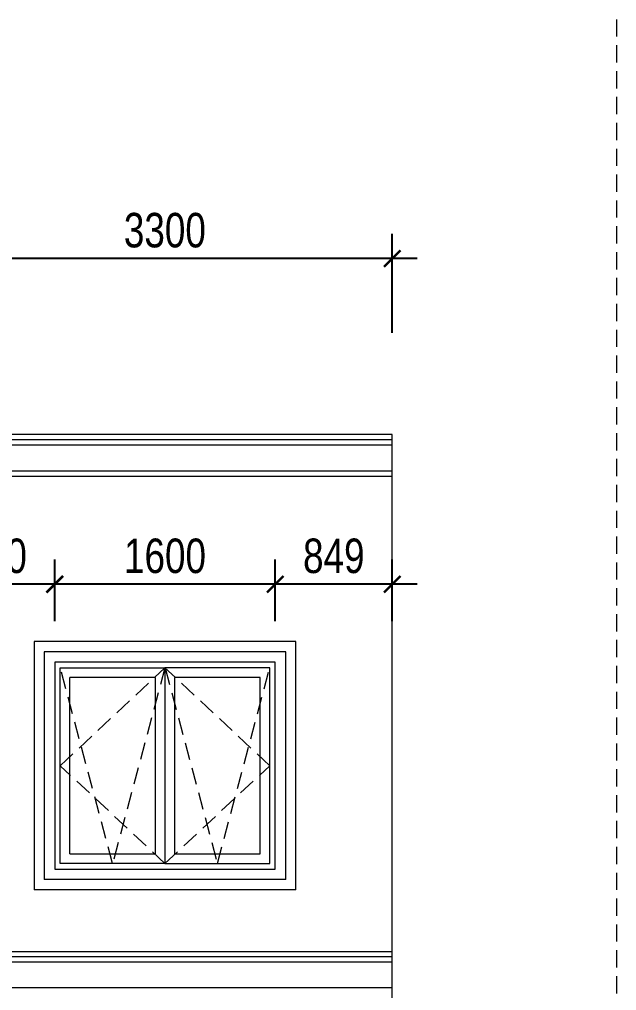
# Model space of a CAD drawing. Header units: millimetres. Extents: x -78046 to 260989, y -99288 to 158505.
# Drawn here: x 203200 to 207532, y 77367 to 84409 of the extents above; entities that cross this region are included whole.
import ezdxf
from ezdxf.xclip import XClip

# ---------------------------------------------------------------- set-up
doc = ezdxf.new("R2010")
doc.units = ezdxf.units.MM
doc.header["$LTSCALE"] = 100
doc.header["$XCLIPFRAME"] = 0
doc.header["$PDMODE"] = 98
doc.linetypes.add('HIDDEN', pattern=[0.375, 0.25, -0.125])
doc.layers.get('Defpoints').update_dxf_attribs({"lineweight": 13})
for name, color, linetype, lineweight in [('-DOOR', 137, 'Continuous', 9), ('-HATCH', 8, 'Continuous', 5), ('-HIDE', 3, 'HIDDEN', 13), ('-LINE1', 7, 'Continuous', 18)]:
    doc.layers.add(name, color=color, linetype=linetype, lineweight=lineweight)
doc.styles.add('AVANH', font='VHAVAN_2.TTF', dxfattribs={"width": 0.8})
doc.dimstyles.new('C_100A3', dxfattribs={"dimscale": 100, "dimtxt": 2.5, "dimasz": 1.2, "dimexe": 1.8, "dimexo": 0, "dimgap": 0.75, "dimtad": 1, "dimdec": 0, "dimzin": 0, "dimdsep": 46, "dimtxsty": 'AVANH', "dimblk": 'ARCHTICK', "dimcen": 0, "dimdle": 1.8, "dimclrd": 256, "dimclre": 256, "dimclrt": 7, "dimadec": 0, "dimazin": 0, "dimtfac": 0.0001, "dimtdec": 0, "dimtix": 1, "dimtmove": 2, "dimatfit": 3, "dimldrblk": 'ARCHTICK', "dimfxl": 1.8, "dimtolj": 1, "dimtzin": 0, "dimarcsym": 0})

# ---------------------------------------------------------------- blocks, each defined once
blk = doc.blocks.new('_ARCHTICK')
at = {"const_width": 0.15}
blk.add_lwpolyline([(-0.5, -0.5), (0.5, 0.5)], dxfattribs=at)
blk = doc.blocks.new('*D103')
at = {"layer": 'Defpoints', "lineweight": -2, "transparency": 16777216}
for p, q in [((203456.4, 80044.3), (203456.4, 80493.4)), ((205056.7, 80044.3), (205056.7, 80493.4)), ((205236.7, 80313.4), (203276.4, 80313.4))]:
    blk.add_line(p, q, dxfattribs=at)
at = {"layer": 'Defpoints', "color": 0, "transparency": 16777216}
for p in [(203456.4, 80313.4), (203456.4, 80044.3), (205056.7, 80044.3)]:
    blk.add_point(p, dxfattribs=at)
at = {"layer": 'Defpoints', "lineweight": -2, "transparency": 16777216, "xscale": 120, "yscale": 120, "zscale": 120, "rotation": 180}
blk.add_blockref('_ARCHTICK', (203456.4, 80313.4), dxfattribs=at)
at = {"layer": 'Defpoints', "lineweight": -2, "transparency": 16777216, "xscale": 120, "yscale": 120, "zscale": 120}
blk.add_blockref('_ARCHTICK', (205056.7, 80313.4), dxfattribs=at)
at = {"layer": 'Defpoints', "color": 7, "transparency": 16777216, "insert": (204256.5, 80517.7), "char_height": 250, "attachment_point": 5, "style": 'AVANH'}
blk.add_mtext('\\A1;1600', dxfattribs=at)
blk = doc.blocks.new('lancan')
for p, q in [((-1.1, 988.8), (6547.2, 988.8)), ((-1.1, 968.8), (6547.2, 968.8)), ((-1.1, 120), (6547.2, 120)), ((-1.1, 100), (6547.2, 100)), ((-1.1, 0), (6547.2, 0))]:
    blk.add_line(p, q)
blk = doc.blocks.new('*D135')
at = {"layer": 'Defpoints', "lineweight": -2, "transparency": 16777216}
for p, q in [((202605.5, 82136), (202605.5, 82854.9)), ((205905.5, 82136), (205905.5, 82854.9)), ((206085.5, 82674.9), (202425.5, 82674.9))]:
    blk.add_line(p, q, dxfattribs=at)
at = {"layer": 'Defpoints', "color": 0, "transparency": 16777216}
for p in [(202605.5, 82674.9), (202605.5, 82136), (205905.5, 82136)]:
    blk.add_point(p, dxfattribs=at)
at = {"layer": 'Defpoints', "lineweight": -2, "transparency": 16777216, "xscale": 120, "yscale": 120, "zscale": 120, "rotation": 180}
blk.add_blockref('_ARCHTICK', (202605.5, 82674.9), dxfattribs=at)
at = {"layer": 'Defpoints', "lineweight": -2, "transparency": 16777216, "xscale": 120, "yscale": 120, "zscale": 120}
blk.add_blockref('_ARCHTICK', (205905.5, 82674.9), dxfattribs=at)
at = {"layer": 'Defpoints', "color": 7, "transparency": 16777216, "insert": (204255.5, 82879.2), "char_height": 250, "attachment_point": 5, "style": 'AVANH'}
blk.add_mtext('\\A1;3300', dxfattribs=at)
blk = doc.blocks.new('*D139')
at = {"layer": 'Defpoints', "lineweight": -2, "transparency": 16777216}
for p, q in [((205056.7, 80044.3), (205056.7, 80493.4)), ((205905.5, 80044.3), (205905.5, 80493.4)), ((206085.5, 80313.4), (204876.7, 80313.4))]:
    blk.add_line(p, q, dxfattribs=at)
at = {"layer": 'Defpoints', "color": 0, "transparency": 16777216}
for p in [(205056.7, 80313.4), (205056.7, 80044.3), (205905.5, 80044.3)]:
    blk.add_point(p, dxfattribs=at)
at = {"layer": 'Defpoints', "lineweight": -2, "transparency": 16777216, "xscale": 120, "yscale": 120, "zscale": 120, "rotation": 180}
blk.add_blockref('_ARCHTICK', (205056.7, 80313.4), dxfattribs=at)
at = {"layer": 'Defpoints', "lineweight": -2, "transparency": 16777216, "xscale": 120, "yscale": 120, "zscale": 120}
blk.add_blockref('_ARCHTICK', (205905.5, 80313.4), dxfattribs=at)
at = {"layer": 'Defpoints', "color": 7, "transparency": 16777216, "insert": (205481.1, 80517.7), "char_height": 250, "attachment_point": 5, "style": 'AVANH'}
blk.add_mtext('\\A1;849', dxfattribs=at)
blk = doc.blocks.new('*D140')
at = {"layer": 'Defpoints', "lineweight": -2, "transparency": 16777216}
for p, q in [((202606.5, 80044.3), (202606.5, 80493.4)), ((203456.4, 80044.3), (203456.4, 80493.4)), ((203636.4, 80313.4), (202426.5, 80313.4))]:
    blk.add_line(p, q, dxfattribs=at)
at = {"layer": 'Defpoints', "color": 0, "transparency": 16777216}
for p in [(202606.5, 80313.4), (202606.5, 80044.3), (203456.4, 80044.3)]:
    blk.add_point(p, dxfattribs=at)
at = {"layer": 'Defpoints', "lineweight": -2, "transparency": 16777216, "xscale": 120, "yscale": 120, "zscale": 120, "rotation": 180}
blk.add_blockref('_ARCHTICK', (202606.5, 80313.4), dxfattribs=at)
at = {"layer": 'Defpoints', "lineweight": -2, "transparency": 16777216, "xscale": 120, "yscale": 120, "zscale": 120}
blk.add_blockref('_ARCHTICK', (203456.4, 80313.4), dxfattribs=at)
at = {"layer": 'Defpoints', "color": 7, "transparency": 16777216, "insert": (203031.5, 80517.7), "char_height": 250, "attachment_point": 5, "style": 'AVANH'}
blk.add_mtext('\\A1;850', dxfattribs=at)

msp = doc.modelspace()

# ---------------------------------------------------------------- linework, layer by layer
at = {"layer": '-DOOR', "lineweight": 9}
for p, q in [((203496.4, 78287.6), (203496.4, 79707.6)), ((203496.4, 79707.6), (204256.5, 79707.6)), ((204256.5, 79707.6), (204256.5, 78287.6)), ((205016.6, 79707.6), (204256.5, 79707.6)), ((205016.6, 78287.6), (205016.6, 79707.6)), ((204186.5, 79637.6), (203566.4, 79637.6)), ((203566.4, 78357.6), (203566.4, 79637.6)), ((204186.5, 78357.6), (204186.5, 79637.6)), ((204326.5, 79637.6), (204326.5, 78357.6)), ((204946.6, 79637.6), (204326.5, 79637.6)), ((204946.6, 78357.6), (204946.6, 79637.6)), ((203566.4, 78357.6), (204186.5, 78357.6)), ((204326.5, 78357.6), (204946.6, 78357.6)), ((204256.5, 78287.6), (203496.4, 78287.6)), ((204256.5, 78287.6), (205016.6, 78287.6))]:
    msp.add_line(p, q, dxfattribs=at)
at = {"layer": '-HATCH'}
for p, q in [((205905.5, 81360.5), (202429.2, 81360.5)), ((202606.5, 81323), (205905.5, 81323)), ((202606.5, 81135.5), (205905.5, 81135.5)), ((205133, 79823.9), (203380.1, 79823.9)), ((203380.1, 79823.9), (203380.1, 78171.3)), ((205132.4, 79823.4), (203380.6, 79823.4)), ((203380.6, 79823.4), (203380.6, 78171.9)), ((205133, 78171.3), (205133, 79823.9)), ((205133, 78171.3), (203380.1, 78171.3)), ((205905.5, 77610.5), (199906.5, 77610.5)), ((205905.5, 77573), (199906.5, 77573)), ((205905.5, 77385.5), (199906.5, 77385.5))]:
    msp.add_line(p, q, dxfattribs=at)
at = {"layer": '-HIDE', "ltscale": 5}
for p, q in [((207532.4, 84409), (207532.4, 65291.3)), ((203496.4, 78997.6), (204256.5, 79707.6)), ((205016.6, 78997.6), (204256.5, 79707.6)), ((204256.5, 78287.6), (203496.4, 78997.6)), ((204256.5, 78287.6), (205016.6, 78997.6))]:
    msp.add_line(p, q, dxfattribs=at)
for points in [[(204256.5, 79707.6), (203876.4, 78287.6), (203496.4, 79707.6)], [(204256.6, 79707.6), (204636.6, 78287.6), (205016.7, 79707.6)]]:
    msp.add_lwpolyline(points, dxfattribs=at)
at = {"layer": '-LINE1', "color": 0, "lineweight": 20}
for p, q in [((205905.5, 81398), (202407, 81398)), ((205905.5, 66748), (205905.5, 81398)), ((202606.5, 81098), (205905.5, 81098)), ((205206.7, 79897.6), (203306.4, 79897.6)), ((203306.4, 79897.6), (203306.4, 78097.6)), ((205206.7, 78097.6), (205206.7, 79897.6)), ((205056.7, 79747.6), (203456.4, 79747.6)), ((203456.4, 79747.6), (203456.4, 78247.6)), ((205056.7, 78247.6), (205056.7, 79747.6)), ((203456.4, 78247.6), (205056.7, 78247.6)), ((205206.7, 78097.6), (203306.4, 78097.6)), ((205905.5, 77648), (199906.5, 77648))]:
    msp.add_line(p, q, dxfattribs=at)

# ---------------------------------------------------------------- block references
at = {"layer": '-HATCH'}
ref = msp.add_blockref('lancan', (200207.6, 77648), dxfattribs=at)
XClip(ref).set_block_clipping_path([(-1.0891713909, -0.0356520642), (2398.927681222, 988.8015484687)])

# ---------------------------------------------------------------- dimensions: what is measured, and where the dimension line sits
at = {"layer": 'Defpoints', "color": 2}
for base, p1, p2, picture, middle in [((202605.5, 82674.9), (205905.5, 82136), (202605.5, 82136), '*D135', (204255.5, 82879.2)), ((202606.5, 80313.4), (203456.4, 80044.3), (202606.5, 80044.3), '*D140', (203031.5, 80517.7)), ((203456.4, 80313.4), (205056.7, 80044.3), (203456.4, 80044.3), '*D103', (204256.5, 80517.7)), ((205056.7, 80313.4), (205905.5, 80044.3), (205056.7, 80044.3), '*D139', (205481.1, 80517.7))]:
    dim = msp.add_linear_dim(base=base, p1=p1, p2=p2, dimstyle='C_100A3', dxfattribs=at)
    dim.commit()
    dim.dimension.update_dxf_attribs({"geometry": picture, "text_midpoint": middle})

doc.saveas('drawing.dxf')
